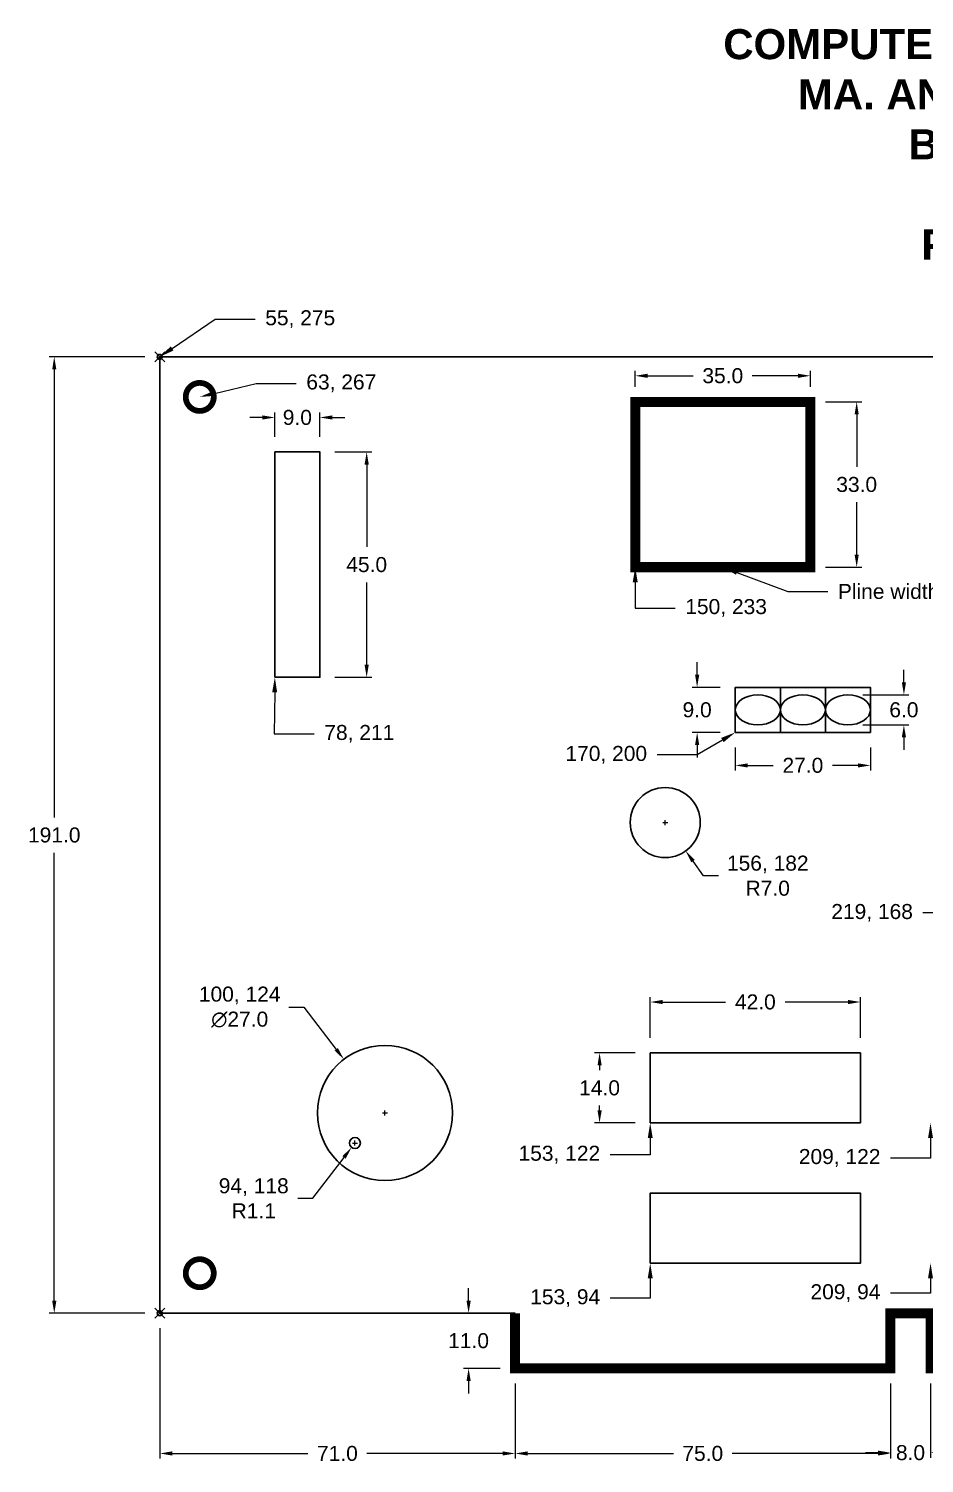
# Model space of a CAD drawing. Header units: inches. Extents: x 29 to 430, y 32 to 341.
# Drawn here: x 28.8 to 207.8, y 54 to 340.5 of the extents above; entities that cross this region are included whole.
import ezdxf
from ezdxf import colors
from ezdxf.entities.mleader import LeaderData, LeaderLine
from ezdxf.math import Vec2, Vec3

# ---------------------------------------------------------------- set-up
doc = ezdxf.new("R2010")
doc.units = ezdxf.units.IN
doc.header["$LTSCALE"] = 0.3
doc.header["$MEASUREMENT"] = 0
doc.header["$PDMODE"] = 35
doc.linetypes.add('DASHED', pattern=[0.75, 0.5, -0.25])
for name, color, linetype, lineweight in [('extension line', 52, 'Continuous', 13), ('hidden line', 7, 'DASHED', 25), ('object line', 7, 'Continuous', 30)]:
    doc.layers.add(name, color=color, linetype=linetype, lineweight=lineweight)
doc.styles.get("Standard").update_dxf_attribs({"font": 'arial.ttf'})
doc.dimstyles.new('ISO-25', dxfattribs={"dimtxt": 3, "dimasz": 2.5, "dimexe": 1, "dimexo": 3, "dimgap": 2, "dimtad": 0, "dimtih": 1, "dimtoh": 1, "dimdec": 1, "dimzin": 1, "dimdsep": 46, "dimtxsty": 'Standard', "dimcen": 0.5, "dimadec": 1, "dimazin": 0, "dimtfac": 1, "dimtdec": 1, "dimtix": 1, "dimtofl": 0, "dimtmove": 0, "dimatfit": 3, "dimfxl": 0.03937, "dimlwd": 13, "dimlwe": 13, "dimarcsym": 0})

# ---------------------------------------------------------------- blocks, each defined once
blk = doc.blocks.new('*D0')
at = {"layer": 'Defpoints', "color": 0, "transparency": 16777216}
for p in [(55, 275), (33.93, 84), (55, 84)]:
    blk.add_point(p, dxfattribs=at)
at = {"layer": 'extension line', "color": 0, "linetype": 'Continuous', "lineweight": 13, "transparency": 16777216}
for p, q in [((52, 275), (32.93, 275)), ((33.93, 272.5), (33.93, 183.03)), ((33.93, 86.5), (33.93, 175.97)), ((52, 84), (32.93, 84))]:
    blk.add_line(p, q, dxfattribs=at)
at = {"layer": 'extension line', "color": 0, "transparency": 16777216}
for points in [[(33.52, 272.5), (34.35, 272.5), (33.93, 275)], [(33.52, 86.5), (34.35, 86.5), (33.93, 84)]]:
    blk.add_solid(points, dxfattribs=at)
at = {"layer": 'extension line', "color": 0, "transparency": 16777216, "insert": (33.93, 179.5), "char_height": 3, "attachment_point": 5}
blk.add_mtext('191.0', dxfattribs=at)
blk = doc.blocks.new('*D1')
at = {"layer": 'Defpoints', "color": 0, "transparency": 16777216}
for p in [(55, 84), (126, 73), (126, 56)]:
    blk.add_point(p, dxfattribs=at)
at = {"layer": 'extension line', "color": 0, "linetype": 'Continuous', "lineweight": 13, "transparency": 16777216}
for p, q in [((55, 81), (55, 55)), ((126, 70), (126, 55)), ((57.5, 56), (84.62, 56)), ((123.5, 56), (96.38, 56))]:
    blk.add_line(p, q, dxfattribs=at)
at = {"layer": 'extension line', "color": 0, "transparency": 16777216}
for points in [[(57.5, 56.42), (57.5, 55.59), (55, 56)], [(123.5, 56.42), (123.5, 55.59), (126, 56)]]:
    blk.add_solid(points, dxfattribs=at)
at = {"layer": 'extension line', "color": 0, "transparency": 16777216, "insert": (90.5, 56), "char_height": 3, "attachment_point": 5}
blk.add_mtext('71.0', dxfattribs=at)
blk = doc.blocks.new('*D2')
at = {"layer": 'Defpoints', "color": 0, "transparency": 16777216}
for p in [(126, 73), (201, 73), (201, 56)]:
    blk.add_point(p, dxfattribs=at)
at = {"layer": 'extension line', "color": 0, "linetype": 'Continuous', "lineweight": 13, "transparency": 16777216}
for p, q in [((126, 70), (126, 55)), ((201, 70), (201, 55)), ((128.5, 56), (157.62, 56)), ((198.5, 56), (169.38, 56))]:
    blk.add_line(p, q, dxfattribs=at)
at = {"layer": 'extension line', "color": 0, "transparency": 16777216}
for points in [[(128.5, 56.42), (128.5, 55.59), (126, 56)], [(198.5, 56.42), (198.5, 55.59), (201, 56)]]:
    blk.add_solid(points, dxfattribs=at)
at = {"layer": 'extension line', "color": 0, "transparency": 16777216, "insert": (163.5, 56), "char_height": 3, "attachment_point": 5}
blk.add_mtext('75.0', dxfattribs=at)
blk = doc.blocks.new('*D3')
at = {"layer": 'Defpoints', "color": 0, "transparency": 16777216}
for p in [(201, 73), (209, 73), (209, 56.15)]:
    blk.add_point(p, dxfattribs=at)
at = {"layer": 'extension line', "color": 0, "linetype": 'Continuous', "lineweight": 13, "transparency": 16777216}
for p, q in [((201, 70), (201, 55.15)), ((209, 70), (209, 55.15)), ((198.5, 56.15), (196, 56.15)), ((211.5, 56.15), (214, 56.15))]:
    blk.add_line(p, q, dxfattribs=at)
at = {"layer": 'extension line', "color": 0, "transparency": 16777216}
for points in [[(198.5, 56.57), (198.5, 55.73), (201, 56.15)], [(211.5, 56.57), (211.5, 55.73), (209, 56.15)]]:
    blk.add_solid(points, dxfattribs=at)
at = {"layer": 'extension line', "color": 0, "transparency": 16777216, "insert": (205, 56.15), "char_height": 3, "attachment_point": 5}
blk.add_mtext('8.0', dxfattribs=at)
blk = doc.blocks.new('*D7')
at = {"layer": 'Defpoints', "color": 0, "transparency": 16777216}
for p in [(126, 84), (116.71, 73), (126, 73)]:
    blk.add_point(p, dxfattribs=at)
at = {"layer": 'extension line', "color": 0, "linetype": 'Continuous', "lineweight": 13, "transparency": 16777216}
for p, q in [((116.71, 86.5), (116.71, 89)), ((123, 84), (115.71, 84)), ((123, 73), (115.71, 73)), ((116.71, 70.5), (116.71, 68))]:
    blk.add_line(p, q, dxfattribs=at)
at = {"layer": 'extension line', "color": 0, "transparency": 16777216}
for points in [[(116.3, 86.5), (117.13, 86.5), (116.71, 84)], [(116.3, 70.5), (117.13, 70.5), (116.71, 73)]]:
    blk.add_solid(points, dxfattribs=at)
at = {"layer": 'extension line', "color": 0, "transparency": 16777216, "insert": (116.71, 78.51), "char_height": 3, "attachment_point": 5}
blk.add_mtext('11.0', dxfattribs=at)
blk = doc.blocks.new('*D8')
at = {"layer": 'Defpoints', "color": 0, "transparency": 16777216}
for p in [(153, 136), (142.88, 122), (153, 122)]:
    blk.add_point(p, dxfattribs=at)
at = {"layer": 'extension line', "color": 0, "linetype": 'Continuous', "lineweight": 13, "transparency": 16777216}
for p, q in [((150, 136), (141.88, 136)), ((142.88, 133.5), (142.88, 132.53)), ((142.88, 124.5), (142.88, 125.47)), ((150, 122), (141.88, 122))]:
    blk.add_line(p, q, dxfattribs=at)
at = {"layer": 'extension line', "color": 0, "transparency": 16777216}
for points in [[(142.47, 133.5), (143.3, 133.5), (142.88, 136)], [(142.47, 124.5), (143.3, 124.5), (142.88, 122)]]:
    blk.add_solid(points, dxfattribs=at)
at = {"layer": 'extension line', "color": 0, "transparency": 16777216, "insert": (142.88, 129), "char_height": 3, "attachment_point": 5}
blk.add_mtext('14.0', dxfattribs=at)
blk = doc.blocks.new('*D9')
at = {"layer": 'Defpoints', "color": 0, "transparency": 16777216}
for p in [(195, 146.16), (153, 136), (195, 136)]:
    blk.add_point(p, dxfattribs=at)
at = {"layer": 'extension line', "color": 0, "linetype": 'Continuous', "lineweight": 13, "transparency": 16777216}
for p, q in [((153, 139), (153, 147.16)), ((155.5, 146.16), (168.05, 146.16)), ((192.5, 146.16), (179.95, 146.16)), ((195, 139), (195, 147.16))]:
    blk.add_line(p, q, dxfattribs=at)
at = {"layer": 'extension line', "color": 0, "transparency": 16777216}
for points in [[(155.5, 146.57), (155.5, 145.74), (153, 146.16)], [(192.5, 146.57), (192.5, 145.74), (195, 146.16)]]:
    blk.add_solid(points, dxfattribs=at)
at = {"layer": 'extension line', "color": 0, "transparency": 16777216, "insert": (174, 146.16), "char_height": 3, "attachment_point": 5}
blk.add_mtext('42.0', dxfattribs=at)
blk = doc.blocks.new('*D12')
at = {"layer": 'Defpoints', "color": 0, "transparency": 16777216}
for p in [(94, 118), (93.33, 117.12)]:
    blk.add_point(p, dxfattribs=at)
at = {"layer": 'extension line', "color": 0, "lineweight": 13, "transparency": 16777216}
for p, q in [((93.5, 118), (94.5, 118)), ((94, 117.5), (94, 118.5))]:
    blk.add_line(p, q, dxfattribs=at)
at = {"layer": 'extension line', "color": 0, "linetype": 'Continuous', "lineweight": 13, "transparency": 16777216}
for p, q in [((85.6, 106.96), (91.82, 115.13)), ((82.6, 106.96), (85.6, 106.96))]:
    blk.add_line(p, q, dxfattribs=at)
at = {"layer": 'extension line', "color": 0, "transparency": 16777216}
blk.add_solid([(91.49, 115.39), (92.15, 114.88), (93.33, 117.12)], dxfattribs=at)
at = {"layer": 'extension line', "color": 0, "transparency": 16777216, "insert": (73.79, 106.96), "char_height": 3, "attachment_point": 5}
blk.add_mtext('94, 118\\PR1.1', dxfattribs=at)
blk = doc.blocks.new('*D13')
at = {"layer": 'Defpoints', "color": 0, "transparency": 16777216}
for p in [(91.79, 134.72), (108.21, 113.28)]:
    blk.add_point(p, dxfattribs=at)
at = {"layer": 'extension line', "color": 0, "linetype": 'Continuous', "lineweight": 13, "transparency": 16777216}
for p, q in [((80.81, 145.14), (83.81, 145.14)), ((83.81, 145.14), (90.27, 136.7))]:
    blk.add_line(p, q, dxfattribs=at)
at = {"layer": 'extension line', "color": 0, "lineweight": 13, "transparency": 16777216}
for p, q in [((99.5, 124), (100.5, 124)), ((100, 123.5), (100, 124.5))]:
    blk.add_line(p, q, dxfattribs=at)
at = {"layer": 'extension line', "color": 0, "transparency": 16777216}
blk.add_solid([(90.6, 136.96), (89.94, 136.45), (91.79, 134.72)], dxfattribs=at)
at = {"layer": 'extension line', "color": 0, "transparency": 16777216, "insert": (70.98, 145.14), "char_height": 3, "attachment_point": 5}
blk.add_mtext('100, 124\\P∅27.0', dxfattribs=at)
blk = doc.blocks.new('*D18')
at = {"layer": 'Defpoints', "color": 0, "transparency": 16777216}
for p in [(156, 182), (160.09, 176.32)]:
    blk.add_point(p, dxfattribs=at)
at = {"layer": 'extension line', "color": 0, "lineweight": 13, "transparency": 16777216}
for p, q in [((155.5, 182), (156.5, 182)), ((156, 181.5), (156, 182.5))]:
    blk.add_line(p, q, dxfattribs=at)
at = {"layer": 'extension line', "color": 0, "linetype": 'Continuous', "lineweight": 13, "transparency": 16777216}
for p, q in [((163.66, 171.37), (161.55, 174.29)), ((166.66, 171.37), (163.66, 171.37))]:
    blk.add_line(p, q, dxfattribs=at)
at = {"layer": 'extension line', "color": 0, "transparency": 16777216}
blk.add_solid([(161.89, 174.54), (161.22, 174.05), (160.09, 176.32)], dxfattribs=at)
at = {"layer": 'extension line', "color": 0, "transparency": 16777216, "insert": (176.48, 171.37), "char_height": 3, "attachment_point": 5}
blk.add_mtext('156, 182\\PR7.0', dxfattribs=at)
blk = doc.blocks.new('*D19')
at = {"layer": 'Defpoints', "color": 0, "transparency": 16777216}
for p in [(170, 209), (162.37, 200), (170, 200)]:
    blk.add_point(p, dxfattribs=at)
at = {"layer": 'extension line', "color": 0, "linetype": 'Continuous', "lineweight": 13, "transparency": 16777216}
for p, q in [((162.37, 211.5), (162.37, 214)), ((167, 209), (161.37, 209)), ((167, 200), (161.37, 200)), ((162.37, 197.5), (162.37, 195))]:
    blk.add_line(p, q, dxfattribs=at)
at = {"layer": 'extension line', "color": 0, "transparency": 16777216}
for points in [[(161.96, 211.5), (162.79, 211.5), (162.37, 209)], [(161.96, 197.5), (162.79, 197.5), (162.37, 200)]]:
    blk.add_solid(points, dxfattribs=at)
at = {"layer": 'extension line', "color": 0, "transparency": 16777216, "insert": (162.37, 204.5), "char_height": 3, "attachment_point": 5}
blk.add_mtext('9.0', dxfattribs=at)
blk = doc.blocks.new('*D20')
at = {"layer": 'Defpoints', "color": 0, "transparency": 16777216}
for p in [(170, 200), (197, 200), (197, 193.41)]:
    blk.add_point(p, dxfattribs=at)
at = {"layer": 'extension line', "color": 0, "linetype": 'Continuous', "lineweight": 13, "transparency": 16777216}
for p, q in [((170, 197), (170, 192.41)), ((197, 197), (197, 192.41)), ((172.5, 193.41), (177.58, 193.41)), ((194.5, 193.41), (189.42, 193.41))]:
    blk.add_line(p, q, dxfattribs=at)
at = {"layer": 'extension line', "color": 0, "transparency": 16777216}
for points in [[(172.5, 193.82), (172.5, 192.99), (170, 193.41)], [(194.5, 193.82), (194.5, 192.99), (197, 193.41)]]:
    blk.add_solid(points, dxfattribs=at)
at = {"layer": 'extension line', "color": 0, "transparency": 16777216, "insert": (183.5, 193.41), "char_height": 3, "attachment_point": 5}
blk.add_mtext('27.0', dxfattribs=at)
blk = doc.blocks.new('*D21')
at = {"layer": 'Defpoints', "color": 0, "transparency": 16777216}
for p in [(192.5, 207.5), (192.5, 201.5), (203.68, 201.5)]:
    blk.add_point(p, dxfattribs=at)
at = {"layer": 'extension line', "color": 0, "linetype": 'Continuous', "lineweight": 13, "transparency": 16777216}
for p, q in [((203.68, 210), (203.68, 212.5)), ((195.5, 207.5), (204.68, 207.5)), ((195.5, 201.5), (204.68, 201.5)), ((203.68, 199), (203.68, 196.5))]:
    blk.add_line(p, q, dxfattribs=at)
at = {"layer": 'extension line', "color": 0, "transparency": 16777216}
for points in [[(203.27, 210), (204.1, 210), (203.68, 207.5)], [(203.27, 199), (204.1, 199), (203.68, 201.5)]]:
    blk.add_solid(points, dxfattribs=at)
at = {"layer": 'extension line', "color": 0, "transparency": 16777216, "insert": (203.68, 204.5), "char_height": 3, "attachment_point": 5}
blk.add_mtext('6.0', dxfattribs=at)
blk = doc.blocks.new('*D40')
at = {"layer": 'Defpoints', "color": 0, "transparency": 16777216}
for p in [(185, 266), (185, 233), (194.25, 233)]:
    blk.add_point(p, dxfattribs=at)
at = {"layer": 'extension line', "color": 0, "linetype": 'Continuous', "lineweight": 13, "transparency": 16777216}
for p, q in [((188, 266), (195.25, 266)), ((194.25, 263.5), (194.25, 253.03)), ((194.25, 235.5), (194.25, 245.97)), ((188, 233), (195.25, 233))]:
    blk.add_line(p, q, dxfattribs=at)
at = {"layer": 'extension line', "color": 0, "transparency": 16777216}
for points in [[(193.83, 263.5), (194.66, 263.5), (194.25, 266)], [(193.83, 235.5), (194.66, 235.5), (194.25, 233)]]:
    blk.add_solid(points, dxfattribs=at)
at = {"layer": 'extension line', "color": 0, "transparency": 16777216, "insert": (194.25, 249.5), "char_height": 3, "attachment_point": 5}
blk.add_mtext('33.0', dxfattribs=at)
blk = doc.blocks.new('*D41')
at = {"layer": 'Defpoints', "color": 0, "transparency": 16777216}
for p in [(185, 271.22), (150, 266), (185, 266)]:
    blk.add_point(p, dxfattribs=at)
at = {"layer": 'extension line', "color": 0, "linetype": 'Continuous', "lineweight": 13, "transparency": 16777216}
for p, q in [((150, 269), (150, 272.22)), ((185, 269), (185, 272.22)), ((152.5, 271.22), (161.61, 271.22)), ((182.5, 271.22), (173.39, 271.22))]:
    blk.add_line(p, q, dxfattribs=at)
at = {"layer": 'extension line', "color": 0, "transparency": 16777216}
for points in [[(152.5, 271.63), (152.5, 270.8), (150, 271.22)], [(182.5, 271.63), (182.5, 270.8), (185, 271.22)]]:
    blk.add_solid(points, dxfattribs=at)
at = {"layer": 'extension line', "color": 0, "transparency": 16777216, "insert": (167.5, 271.22), "char_height": 3, "attachment_point": 5}
blk.add_mtext('35.0', dxfattribs=at)
blk = doc.blocks.new('*D43')
at = {"layer": 'Defpoints', "color": 0, "transparency": 16777216}
for p in [(87, 256), (87, 211), (96.35, 211)]:
    blk.add_point(p, dxfattribs=at)
at = {"layer": 'extension line', "color": 0, "linetype": 'Continuous', "lineweight": 13, "transparency": 16777216}
for p, q in [((90, 256), (97.35, 256)), ((96.35, 253.5), (96.35, 237.03)), ((96.35, 213.5), (96.35, 229.97)), ((90, 211), (97.35, 211))]:
    blk.add_line(p, q, dxfattribs=at)
at = {"layer": 'extension line', "color": 0, "transparency": 16777216}
for points in [[(95.93, 253.5), (96.77, 253.5), (96.35, 256)], [(95.93, 213.5), (96.77, 213.5), (96.35, 211)]]:
    blk.add_solid(points, dxfattribs=at)
at = {"layer": 'extension line', "color": 0, "transparency": 16777216, "insert": (96.35, 233.5), "char_height": 3, "attachment_point": 5}
blk.add_mtext('45.0', dxfattribs=at)
blk = doc.blocks.new('*D49')
at = {"layer": 'Defpoints', "color": 0, "transparency": 16777216}
for p in [(87, 262.89), (78, 256), (87, 256)]:
    blk.add_point(p, dxfattribs=at)
at = {"layer": 'extension line', "color": 0, "linetype": 'Continuous', "lineweight": 13, "transparency": 16777216}
for p, q in [((78, 259), (78, 263.89)), ((87, 259), (87, 263.89)), ((75.5, 262.89), (73, 262.89)), ((89.5, 262.89), (92, 262.89))]:
    blk.add_line(p, q, dxfattribs=at)
at = {"layer": 'extension line', "color": 0, "transparency": 16777216}
for points in [[(75.5, 263.31), (75.5, 262.48), (78, 262.89)], [(89.5, 263.31), (89.5, 262.48), (87, 262.89)]]:
    blk.add_solid(points, dxfattribs=at)
at = {"layer": 'extension line', "color": 0, "transparency": 16777216, "insert": (82.5, 262.89), "char_height": 3, "attachment_point": 5}
blk.add_mtext('9.0', dxfattribs=at)

msp = doc.modelspace()

# ---------------------------------------------------------------- linework, layer by layer
at = {"layer": 'object line'}
for p, q in [((383, 275), (55, 275)), ((55, 275), (55, 84)), ((179, 200), (179, 209)), ((188, 200), (188, 209)), ((55, 84), (126, 84))]:
    msp.add_line(p, q, dxfattribs=at)
at = {"layer": 'object line', "const_width": 1.16}
for points in [[(60.2, 267, 1), (65.8, 267, 1)], [(60.2, 92, 1), (65.8, 92, 1)]]:
    msp.add_lwpolyline(points, format="xyb", close=True, dxfattribs=at)
at = {"layer": 'object line', "const_width": 2}
msp.add_lwpolyline([(150, 233), (150, 266), (185, 266), (185, 233)], close=True, dxfattribs=at)
at = {"layer": 'object line'}
for points in [[(78, 211), (87, 211), (87, 256), (78, 256)], [(170, 200), (197, 200), (197, 209), (170, 209)], [(153, 122), (195, 122), (195, 136), (153, 136)], [(153, 94), (195, 94), (195, 108), (153, 108)]]:
    msp.add_lwpolyline(points, close=True, dxfattribs=at)
at = {"layer": 'object line', "const_width": 2}
msp.add_lwpolyline([(126, 84), (126, 73), (201, 73), (201, 84), (209, 84), (209, 73), (345, 73), (345, 84), (353, 84), (353, 73), (383, 73), (383, 84)], dxfattribs=at)
at = {"layer": 'object line'}
for centre, radius in [((156, 182), 7), ((100, 124), 13.5), ((94, 118), 1.1)]:
    msp.add_circle(centre, radius, dxfattribs=at)
for centre in [(174.5, 204.5), (183.5, 204.5), (192.5, 204.5)]:
    msp.add_ellipse(centre, major_axis=(-4.5, 0), ratio=0.666667, dxfattribs=at)
for p in [(55, 275), (55, 84)]:
    msp.add_point(p, dxfattribs=at)

# ---------------------------------------------------------------- texts
at = {"layer": 'hidden line', "insert": (165.84, 340.45), "char_height": 6, "attachment_point": 1}
msp.add_mtext_dynamic_manual_height_columns('\\pxqc;{\\fArial|b1|i0|c0|p34;COMPUTER AIDED DRAFTING\\PMA. ANGELINE T. TIPA\\PBSCPE 2 - 5\\P\\PPlate No. 5}', width=125.5057, gutter_width=30, heights=[0], dxfattribs=at)

# ---------------------------------------------------------------- dimensions: what is measured, and where the dimension line sits
at = {"layer": 'extension line'}
for base, p1, p2, picture, middle in [((33.93, 84), (55, 275), (55, 84), '*D0', (33.93, 179.5)), ((194.25, 233), (185, 266), (185, 233), '*D40', (194.25, 249.5)), ((96.35, 211), (87, 256), (87, 211), '*D43', (96.35, 233.5)), ((162.37, 200), (170, 209), (170, 200), '*D19', (162.37, 204.5))]:
    dim = msp.add_linear_dim(base=base, p1=p1, p2=p2, angle=90, dimstyle='ISO-25', dxfattribs=at)
    dim.commit()
    dim.dimension.update_dxf_attribs({"geometry": picture, "text_midpoint": middle})
for base, p1, p2, picture, middle in [((185, 271.22), (150, 266), (185, 266), '*D41', (167.5, 271.22)), ((87, 262.89), (78, 256), (87, 256), '*D49', (82.5, 262.89)), ((197, 193.41), (170, 200), (197, 200), '*D20', (183.5, 193.41)), ((195, 146.16), (153, 136), (195, 136), '*D9', (174, 146.16)), ((126, 56), (55, 84), (126, 73), '*D1', (90.5, 56)), ((201, 56), (126, 73), (201, 73), '*D2', (163.5, 56))]:
    dim = msp.add_linear_dim(base=base, p1=p1, p2=p2, dimstyle='ISO-25', dxfattribs=at)
    dim.commit()
    dim.dimension.update_dxf_attribs({"geometry": picture, "text_midpoint": middle})
for base, p1, p2, picture, middle in [((203.68, 201.5), (192.5, 207.5), (192.5, 201.5), '*D21', (203.68, 204.5)), ((142.88, 122), (153, 136), (153, 122), '*D8', (142.88, 129)), ((116.71, 73), (126, 84), (126, 73), '*D7', (116.71, 78.51))]:
    dim = msp.add_linear_dim(base=base, p1=p1, p2=p2, angle=90, dimstyle='ISO-25', dxfattribs=at)
    dim.commit()
    dim.dimension.update_dxf_attribs({"geometry": picture, "text_midpoint": middle, "dimtype": 160})
for center, mpoint, text, picture, middle in [((156, 182), (160.09, 176.32), '156, 182\\P<>', '*D18', (176.48, 171.37)), ((94, 118), (93.33, 117.12), '94, 118\\P<>', '*D12', (73.79, 106.96))]:
    dim = msp.add_radius_dim(center=center, mpoint=mpoint, text=text, dimstyle='ISO-25', dxfattribs=at)
    dim.commit()
    dim.dimension.update_dxf_attribs({"geometry": picture, "text_midpoint": middle, "dimtype": 164})
dim = msp.add_diameter_dim_2p(p1=(108.21, 113.28), p2=(91.79, 134.72), text='100, 124\\P<>', dimstyle='ISO-25', dxfattribs=at)
dim.commit()
dim.dimension.update_dxf_attribs({"geometry": '*D13', "text_midpoint": (70.98, 145.14), "dimtype": 163})
dim = msp.add_linear_dim(base=(209, 56.15), p1=(201, 73), p2=(209, 73), dimstyle='ISO-25', dxfattribs=at)
dim.commit()
dim.dimension.update_dxf_attribs({"geometry": '*D3', "text_midpoint": (205, 56.15), "dimtype": 160})

# ---------------------------------------------------------------- leaders
ml = msp.add_multileader_mtext('Standard', dxfattribs=at)
ml.set_content('55, 275', color=256)
ml.set_leader_properties(color=256, linetype='ByLayer', lineweight=-1)
ml.build(insert=Vec2(0, 0))
ml.multileader.update_dxf_attribs({"arrow_head_size": 3})
ctx = ml.context
ctx.base_point, ctx.char_height, ctx.arrow_head_size, ctx.plane_origin = Vec3(74.08, 282.51), 3, 3, Vec3(55, 275)
notes = []
notes.append((ctx, [(0, (1, 1, 0), (66.08, 282.51), (1, 0), 8, [(0, [(55, 275)], 0, [])])]))
ctx.mtext.insert, ctx.mtext.flow_direction = Vec3(76.08, 284.31), 5
ml = msp.add_multileader_mtext('Standard', dxfattribs=at)
ml.set_content('63, 267', color=256)
ml.set_leader_properties(color=256, linetype='ByLayer', lineweight=-1)
ml.build(insert=Vec2(0, 0))
ml.multileader.update_dxf_attribs({"arrow_head_size": 3})
ctx = ml.context
ctx.base_point, ctx.char_height, ctx.arrow_head_size, ctx.plane_origin = Vec3(82.29, 269.7), 3, 3, Vec3(63, 267)
notes.append((ctx, [(0, (1, 1, 0), (74.29, 269.7), (1, 0), 8, [(0, [(63, 267)], 0, [])])]))
ctx.mtext.insert, ctx.mtext.flow_direction = Vec3(84.29, 271.49), 5
ml = msp.add_multileader_mtext('Standard', dxfattribs=at)
ml.set_content('150, 233', color=256)
ml.set_leader_properties(color=256, linetype='ByLayer', lineweight=-1)
ml.build(insert=Vec2(0, 0))
ml.multileader.update_dxf_attribs({"arrow_head_size": 3})
ctx = ml.context
ctx.base_point, ctx.char_height, ctx.arrow_head_size, ctx.plane_origin = Vec3(158, 224.84), 3, 3, Vec3(150, 233)
notes.append((ctx, [(0, (1, 1, 0), (150, 224.84), (1, 0), 8, [(0, [(150, 233)], 0, [])])]))
ctx.mtext.insert, ctx.mtext.flow_direction = Vec3(160, 226.63), 5
ml = msp.add_multileader_mtext('Standard', dxfattribs=at)
ml.set_content('Pline width  = 2', color=256)
ml.set_leader_properties(color=256, linetype='ByLayer', lineweight=-1)
ml.build(insert=Vec2(0, 0))
ml.multileader.update_dxf_attribs({"arrow_head_size": 3})
ctx = ml.context
ctx.base_point, ctx.char_height, ctx.arrow_head_size, ctx.plane_origin = Vec3(188.49, 228.14), 3, 3, Vec3(167.5, 233)
notes.append((ctx, [(0, (1, 1, 0), (180.49, 228.14), (1, 0), 8, [(0, [(167.5, 233)], 0, [])])]))
ctx.mtext.insert, ctx.mtext.flow_direction = Vec3(190.49, 229.66), 5
ml = msp.add_multileader_mtext('Standard', dxfattribs=at)
ml.set_content('78, 211', color=256)
ml.set_leader_properties(color=256, linetype='ByLayer', lineweight=-1)
ml.build(insert=Vec2(0, 0))
ml.multileader.update_dxf_attribs({"arrow_head_size": 3})
ctx = ml.context
ctx.base_point, ctx.char_height, ctx.arrow_head_size, ctx.plane_origin = Vec3(85.88, 199.69), 3, 3, Vec3(78, 211)
notes.append((ctx, [(1, (1, 1, 0), (77.88, 199.69), (1, 0), 8, [(0, [(78, 211)], 0, [])])]))
ctx.mtext.insert, ctx.mtext.flow_direction = Vec3(87.88, 201.49), 5
ml = msp.add_multileader_mtext('Standard', dxfattribs=at)
ml.set_content('170, 200', color=256)
ml.set_leader_properties(color=256, linetype='ByLayer', lineweight=-1)
ml.build(insert=Vec2(0, 0))
ml.multileader.update_dxf_attribs({"arrow_head_size": 3})
ctx = ml.context
ctx.base_point, ctx.char_height, ctx.arrow_head_size, ctx.plane_origin = Vec3(134.72, 195.5), 3, 3, Vec3(170, 200)
ctx.text_align_type = 2
notes.append((ctx, [(0, (1, 1, 0), (162.37, 195.5), (-1, 0), 8, [(0, [(170, 200)], 0, [])])]))
ctx.mtext.insert, ctx.mtext.alignment, ctx.mtext.flow_direction = Vec3(152.37, 197.3), 3, 5
ml = msp.add_multileader_mtext('Standard', dxfattribs=at)
ml.set_content('219, 168', color=256)
ml.set_leader_properties(color=256, linetype='ByLayer', lineweight=-1)
ml.build(insert=Vec2(0, 0))
ml.multileader.update_dxf_attribs({"arrow_head_size": 3})
ctx = ml.context
ctx.base_point, ctx.char_height, ctx.arrow_head_size, ctx.plane_origin = Vec3(187.47, 163.94), 3, 3, Vec3(219, 168)
ctx.text_align_type = 2
notes.append((ctx, [(0, (1, 1, 0), (215.48, 163.94), (-1, 0), 8, [(0, [(219, 168)], 0, [])])]))
ctx.mtext.insert, ctx.mtext.alignment, ctx.mtext.flow_direction = Vec3(205.48, 165.73), 3, 5
ml = msp.add_multileader_mtext('Standard', dxfattribs=at)
ml.set_content('153, 122', color=256)
ml.set_leader_properties(color=256, linetype='ByLayer', lineweight=-1)
ml.build(insert=Vec2(0, 0))
ml.multileader.update_dxf_attribs({"arrow_head_size": 3})
ctx = ml.context
ctx.base_point, ctx.char_height, ctx.arrow_head_size, ctx.plane_origin = Vec3(125.36, 115.66), 3, 3, Vec3(153, 122)
ctx.text_align_type = 2
notes.append((ctx, [(0, (1, 1, 0), (153, 115.66), (-1, 0), 8, [(0, [(153, 122)], 0, [])])]))
ctx.mtext.insert, ctx.mtext.alignment, ctx.mtext.flow_direction = Vec3(143, 117.46), 3, 5
ml = msp.add_multileader_mtext('Standard', dxfattribs=at)
ml.set_content('209, 122', color=256)
ml.set_leader_properties(color=256, linetype='ByLayer', lineweight=-1)
ml.build(insert=Vec2(0, 0))
ml.multileader.update_dxf_attribs({"arrow_head_size": 3})
ctx = ml.context
ctx.base_point, ctx.char_height, ctx.arrow_head_size, ctx.plane_origin = Vec3(181.03, 115), 3, 3, Vec3(209, 122)
ctx.text_align_type = 2
notes.append((ctx, [(0, (1, 1, 0), (209, 115), (-1, 0), 8, [(0, [(209, 122)], 0, [])])]))
ctx.mtext.insert, ctx.mtext.alignment, ctx.mtext.flow_direction = Vec3(199, 116.8), 3, 5
ml = msp.add_multileader_mtext('Standard', dxfattribs=at)
ml.set_content('153, 94', color=256)
ml.set_leader_properties(color=256, linetype='ByLayer', lineweight=-1)
ml.build(insert=Vec2(0, 0))
ml.multileader.update_dxf_attribs({"arrow_head_size": 3})
ctx = ml.context
ctx.base_point, ctx.char_height, ctx.arrow_head_size, ctx.plane_origin = Vec3(127.68, 87), 3, 3, Vec3(153, 94)
ctx.text_align_type = 2
notes.append((ctx, [(0, (1, 1, 0), (153, 87), (-1, 0), 8, [(0, [(153, 94)], 0, [])])]))
ctx.mtext.insert, ctx.mtext.alignment, ctx.mtext.flow_direction = Vec3(143, 88.8), 3, 5
ml = msp.add_multileader_mtext('Standard', dxfattribs=at)
ml.set_content('209, 94', color=256)
ml.set_leader_properties(color=256, linetype='ByLayer', lineweight=-1)
ml.build(insert=Vec2(0, 0))
ml.multileader.update_dxf_attribs({"arrow_head_size": 3})
ctx = ml.context
ctx.base_point, ctx.char_height, ctx.arrow_head_size, ctx.plane_origin = Vec3(183.34, 88), 3, 3, Vec3(209, 94)
ctx.text_align_type = 2
notes.append((ctx, [(0, (1, 1, 0), (209, 88), (-1, 0), 8, [(0, [(209, 94)], 0, [])])]))
ctx.mtext.insert, ctx.mtext.alignment, ctx.mtext.flow_direction = Vec3(199, 89.8), 3, 5
for ctx, leaders in notes:
    for number, flags, end, landing, length, lines in leaders:
        leader = LeaderData()
        leader.index, (leader.has_last_leader_line, leader.has_dogleg_vector, leader.attachment_direction) = number, flags
        leader.last_leader_point, leader.dogleg_vector, leader.dogleg_length = Vec3(end), Vec3(landing), length
        for number, points, colour, breaks in lines:
            line = LeaderLine()
            line.index, line.vertices, line.color, line.breaks = number, Vec3.list(points), colors.encode_raw_color(colour), breaks
            leader.lines.append(line)
        ctx.leaders.append(leader)

doc.saveas('drawing.dxf')
